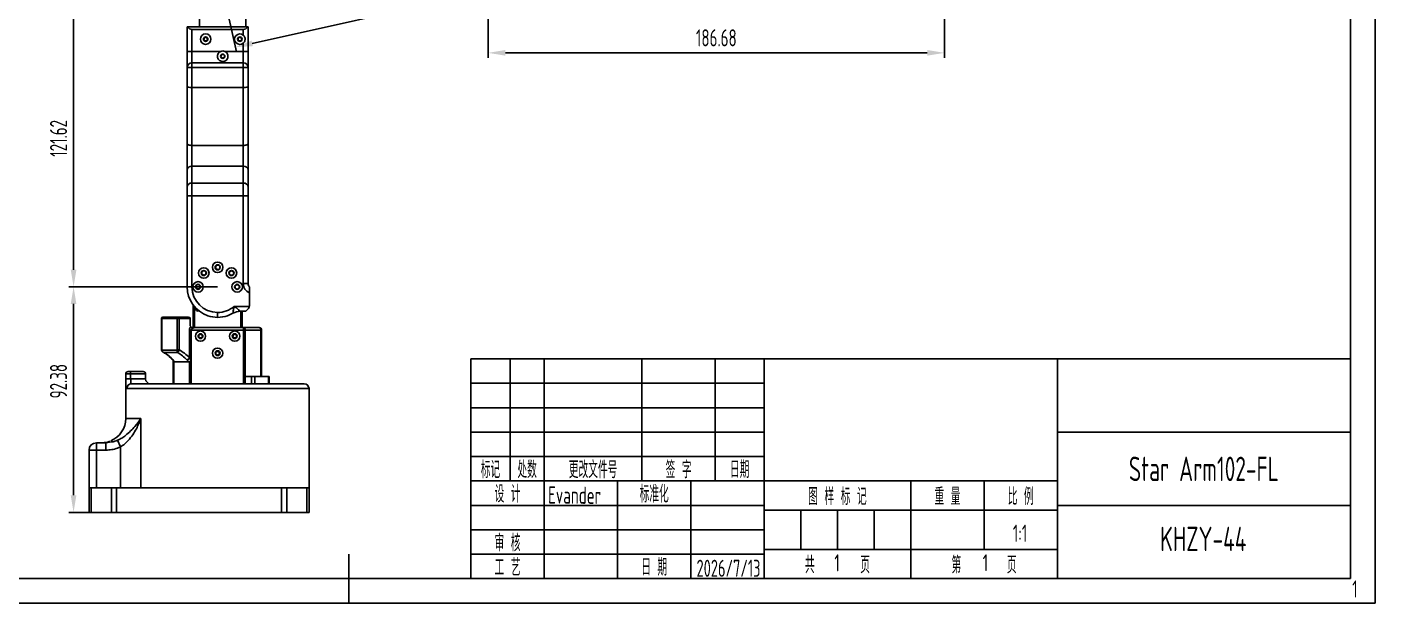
# Model space of a CAD drawing. Header units: millimetres. Extents: x 87 to 927, y 46 to 640.
# Drawn here: x 375 to 927, y 46 to 282 of the extents above; entities that cross this region are included whole.
import ezdxf
from ezdxf.enums import TextEntityAlignment as Align

# ---------------------------------------------------------------- set-up
doc = ezdxf.new("R2010")
doc.units = ezdxf.units.MM
doc.header["$PDSIZE"] = -1
for name, color, linetype in [('1轮廓实线层', 7, 'Continuous'), ('2细线层', 4, 'Continuous'), ('6文字层', 3, 'Continuous'), ('7标注层', 4, 'Continuous'), ('图框层', 7, 'Continuous')]:
    doc.layers.add(name, color=color, linetype=linetype)
doc.styles.add('PC_TEXTSTYLE', font='ISOCP.SHX', dxfattribs={"width": 0.707, "bigfont": 'GBCBIG.SHX'})
doc.dimstyles.new('GB_LINEAR', dxfattribs={"dimtxt": 3.5, "dimasz": 3.5, "dimexe": 1, "dimexo": 0, "dimgap": 1.5, "dimtad": 1, "dimdsep": 46, "dimtxsty": 'PC_TEXTSTYLE', "dimcen": 0, "dimclrd": 256, "dimclrt": 3, "dimadec": 0, "dimazin": 2, "dimtp": 0.1, "dimtm": 0.1, "dimtfac": 0.71, "dimtdec": 3, "dimtmove": 0, "dimatfit": 3, "dimfxl": 1, "dimtfill": 1, "dimarcsym": 0})

# ---------------------------------------------------------------- blocks, each defined once
blk = doc.blocks.new('ZwmFrameMain_A3^_^无分区图框^_^landscape')
at = {"layer": '1轮廓实线层'}
for p, q in [((390, 287), (390, 0)), ((185, -5), (185, 5)), ((0, 0), (390, 0))]:
    blk.add_line(p, q, dxfattribs=at)
at = {"layer": '2细线层'}
for p in [(395, 292), (-25, -5)]:
    blk.add_line(p, (395, -5), dxfattribs=at)
blk = doc.blocks.new('ZwmFrameMain_标题栏1')
at = {"layer": '1轮廓实线层'}
for p, q in [((-180, 0), (-180, 45)), ((0, 45), (-180, 45)), ((-172, 20), (-172, 45)), ((-165, 20), (-165, 45)), ((-145, 20), (-145, 45)), ((-130, 20), (-130, 45)), ((-120, 0), (-120, 45)), ((0, 0), (0, 45)), ((-60, 30), (0, 30)), ((-180, 20), (-60, 20)), ((-165, 0), (-165, 20)), ((-150, 0), (-150, 20)), ((-135, 0), (-135, 20)), ((-60, 15), (0, 15)), ((-180, 0), (0, 0))]:
    blk.add_line(p, q, dxfattribs=at)
at = {"layer": '1轮廓实线层', "color": 7}
for p, q in [((-60, 0), (-60, 45)), ((-180, 25), (-120, 25))]:
    blk.add_line(p, q, dxfattribs=at)
at = {"layer": '2细线层'}
for p, q in [((-180, 40), (-120, 40)), ((-180, 35), (-120, 35)), ((-180, 30), (-120, 30)), ((-90, 0), (-90, 20)), ((-75, 6), (-75, 20)), ((-180, 15), (-120, 15)), ((-120, 14), (-60, 14)), ((-112.5, 6), (-112.5, 14)), ((-105, 6), (-105, 14)), ((-97.5, 6), (-97.5, 14)), ((-180, 10), (-120, 10)), ((-120, 6), (-60, 6)), ((-180, 5), (-120, 5))]:
    blk.add_line(p, q, dxfattribs=at)
at = {"layer": '6文字层', "style": 'PC_TEXTSTYLE', "width": 0.667}
for s, p in [('标记', (-176, 22.5)), ('处数', (-168.5, 22.5)), (' 更改文件号 ', (-155, 22.5)), (' 签 字 ', (-137.5, 22.5)), (' 日期 ', (-125, 22.5)), (' 设 计 ', (-172.5, 17.51)), (' 标准化 ', (-142.5, 17.51)), (' 图 样 标 记 ', (-105, 17)), (' 重 量 ', (-82.5, 17)), (' 比 例 ', (-67.5, 17)), (' 审 核 ', (-172.5, 7.5)), (' 工 艺 ', (-172.5, 2.5)), (' 日 期 ', (-142.5, 2.5)), ('共       页', (-105, 3)), ('第       页', (-75, 3))]:
    blk.add_text(s, height=3.5, dxfattribs=at).set_placement(p, align=Align.MIDDLE)
at = {"layer": '6文字层', "style": 'PC_TEXTSTYLE', "flags": 8}
for tag, height, width, p, p2 in [('企业名称', 5, 3.445461, (-54.29, 34.82), (-5.27, 34.82)), ('产品名称或材料标记', 7, 1.034456, (-113.46, 28.64), (-66.42, 28.64)), ('图样名称', 5, 3.480264, (-54.79, 19.98), (-5.27, 19.98)), ('标准化', 3.5, 1.756036, (-133.83, 15.37), (-120.75, 15.37)), ('重量', 3.5, 2.448074, (-88.46, 7.54), (-76.55, 7.54)), ('比例', 3.5, 2.367734, (-73.35, 7.54), (-61.93, 7.54)), ('图样代号', 5, 3.489916, (-54.79, 5.63), (-5.52, 5.63)), ('审核', 3.5, 2.723972, (-163.99, 5.37), (-150.63, 5.37)), ('工艺', 3.5, 2.851598, (-164.21, 0.37), (-150.89, 0.37)), ('日期', 3.5, 2.733185, (-133.83, 0.37), (-120.75, 0.37)), ('共几页', 3.5, 0.953151, (-108.58, 1.48), (-101.56, 1.48))]:
    blk.add_attdef(tag, text='', height=height, dxfattribs=dict(at, width=width)).set_placement(p, p2, align=Align.FIT)
at = {"layer": '6文字层', "style": 'PC_TEXTSTYLE', "width": 9.901758, "flags": 8}
blk.add_attdef('设计', text='', height=3.5, rotation=359.5768, dxfattribs=at).set_placement((-164.23, 15.37), (-150.37, 15.27), align=Align.FIT)
at = {"layer": '6文字层', "color": 3, "style": 'PC_TEXTSTYLE', "width": 0.96618, "flags": 8}
blk.add_attdef('第几页', text='', height=3.5, dxfattribs=at).set_placement((-78.29, 1.5), (-71.16, 1.5), align=Align.FIT)
at = {"layer": '6文字层', "color": 0, "style": 'PC_TEXTSTYLE', "width": 0.715273, "flags": 8}
blk.add_attdef('图纸张数', text='', height=3.5, dxfattribs=at).set_placement((-2.66, -3.87), (4.46, -3.87), align=Align.FIT)
blk = doc.blocks.new('*D9')
at = {"layer": '7标注层', "color": 0, "lineweight": -2}
for p, q in [((453.23, 175.48), (392.28, 175.48)), ((467.98, 83.11), (392.28, 83.11))]:
    blk.add_line(p, q, dxfattribs=at)
at = {"layer": '7标注层', "lineweight": -2}
blk.add_line((394.28, 168.48), (394.28, 90.11), dxfattribs=at)
at = {"layer": '7标注层'}
for points in [[(395.44, 168.48), (393.11, 168.48), (394.28, 175.48)], [(393.11, 90.11), (395.44, 90.11), (394.28, 83.11)]]:
    blk.add_solid(points, dxfattribs=at)
at = {"layer": 'Defpoints', "color": 0}
for p in [(453.23, 175.48), (394.28, 83.11), (467.98, 83.11)]:
    blk.add_point(p, dxfattribs=at)
at = {"layer": '7标注层', "color": 3, "insert": (388.12, 136.86), "char_height": 7, "attachment_point": 5, "rotation": 90, "style": 'PC_TEXTSTYLE', "bg_fill": 3, "box_fill_scale": 1.1, "bg_fill_color": 257, "bg_fill_transparency": 0}
blk.add_mtext('92.38', dxfattribs=at)
blk = doc.blocks.new('*D10')
at = {"layer": '7标注层', "color": 0, "lineweight": -2}
for p, q in [((455.33, 297.1), (392.28, 297.1)), ((453.23, 175.48), (392.28, 175.48))]:
    blk.add_line(p, q, dxfattribs=at)
at = {"layer": '7标注层', "lineweight": -2}
blk.add_line((394.28, 182.48), (394.28, 290.1), dxfattribs=at)
at = {"layer": '7标注层'}
for points in [[(395.44, 290.1), (393.11, 290.1), (394.28, 297.1)], [(393.11, 182.48), (395.44, 182.48), (394.28, 175.48)]]:
    blk.add_solid(points, dxfattribs=at)
at = {"layer": 'Defpoints', "color": 0}
for p in [(394.28, 297.1), (455.33, 297.1), (453.23, 175.48)]:
    blk.add_point(p, dxfattribs=at)
at = {"layer": '7标注层', "color": 3, "insert": (388.13, 236.29), "char_height": 7, "attachment_point": 5, "rotation": 90, "style": 'PC_TEXTSTYLE', "bg_fill": 3, "box_fill_scale": 1.1, "bg_fill_color": 257, "bg_fill_transparency": 0}
blk.add_mtext('121.62', dxfattribs=at)
blk = doc.blocks.new('*D14')
at = {"layer": '7标注层', "color": 0, "lineweight": -2}
for p, q in [((563.98, 321.32), (563.98, 269.31)), ((750.66, 324.76), (750.66, 269.31))]:
    blk.add_line(p, q, dxfattribs=at)
at = {"layer": '7标注层', "lineweight": -2}
blk.add_line((570.98, 271.31), (743.66, 271.31), dxfattribs=at)
at = {"layer": '7标注层'}
for points in [[(570.98, 272.48), (570.98, 270.15), (563.98, 271.31)], [(743.66, 270.15), (743.66, 272.48), (750.66, 271.31)]]:
    blk.add_solid(points, dxfattribs=at)
at = {"layer": 'Defpoints', "color": 0}
for p in [(563.98, 321.32), (750.66, 324.76), (750.66, 271.31)]:
    blk.add_point(p, dxfattribs=at)
at = {"layer": '7标注层', "color": 3, "insert": (657.32, 277.46), "char_height": 7, "attachment_point": 5, "style": 'PC_TEXTSTYLE', "bg_fill": 3, "box_fill_scale": 1.1, "bg_fill_color": 257, "bg_fill_transparency": 0}
blk.add_mtext('186.68', dxfattribs=at)
blk = doc.blocks.new('*D15')
at = {"layer": '7标注层', "color": 0, "lineweight": -2}
for p, q in [((563.98, 321.32), (569.64, 295.94)), ((455.33, 297.1), (460.99, 271.72))]:
    blk.add_line(p, q, dxfattribs=at)
at = {"layer": '7标注层', "lineweight": -2}
blk.add_line((467.38, 275.19), (562.37, 296.37), dxfattribs=at)
at = {"layer": '7标注层'}
for points in [[(562.63, 295.23), (562.12, 297.51), (569.21, 297.89)], [(467.13, 276.33), (467.64, 274.06), (460.55, 273.67)]]:
    blk.add_solid(points, dxfattribs=at)
at = {"layer": 'Defpoints', "color": 0}
for p in [(563.98, 321.32), (455.33, 297.1), (569.21, 297.89)]:
    blk.add_point(p, dxfattribs=at)
at = {"layer": '7标注层', "color": 3, "insert": (513.54, 291.78), "char_height": 7, "attachment_point": 5, "rotation": 12.5661, "style": 'PC_TEXTSTYLE', "bg_fill": 3, "box_fill_scale": 1.1, "bg_fill_color": 257, "bg_fill_transparency": 0}
blk.add_mtext('111.32', dxfattribs=at)

msp = doc.modelspace()

# ---------------------------------------------------------------- linework, layer by layer
at = {"color": 7, "linetype": 'Continuous', "lineweight": 25}
for p, q in [((445.83, 281.922), (445.83, 288.973)), ((464.83, 288.973), (464.83, 281.922)), ((440.73, 281.922), (440.998, 281.922)), ((440.73, 271.913), (440.73, 281.922)), ((440.998, 281.922), (465.462, 281.922)), ((465.462, 281.922), (465.73, 281.922)), ((465.73, 281.922), (465.73, 271.913)), ((442.73, 280.922), (442.73, 271.913)), ((463.73, 280.922), (442.73, 280.922)), ((463.73, 278.554), (463.73, 280.922)), ((442.73, 271.913), (440.73, 271.913)), ((440.73, 265.301), (440.73, 271.913)), ((442.73, 271.913), (442.73, 267.19)), ((442.73, 271.913), (454.518, 271.913)), ((456.143, 271.913), (463.73, 271.913)), ((463.73, 271.913), (463.73, 275.29)), ((463.73, 267.19), (463.73, 271.913)), ((463.73, 271.913), (465.73, 271.913)), ((465.73, 271.913), (465.73, 265.301)), ((442.73, 265.301), (440.73, 265.301)), ((440.73, 257.652), (440.73, 265.301)), ((442.73, 267.19), (463.73, 267.19)), ((442.73, 267.19), (442.73, 265.301)), ((463.73, 265.301), (442.73, 265.301)), ((442.73, 265.301), (442.73, 257.062)), ((463.73, 267.19), (463.73, 265.301)), ((465.73, 265.301), (463.73, 265.301)), ((463.73, 257.062), (463.73, 265.301)), ((465.73, 265.301), (465.73, 257.652)), ((440.73, 234.466), (440.73, 257.652)), ((463.73, 257.062), (442.73, 257.062)), ((442.73, 257.062), (442.73, 233.38)), ((463.73, 233.38), (463.73, 257.062)), ((465.73, 257.652), (465.73, 234.466)), ((440.73, 223.196), (440.73, 234.466)), ((442.73, 233.38), (463.73, 233.38)), ((442.73, 233.38), (442.73, 224.928)), ((463.73, 224.928), (463.73, 233.38)), ((465.73, 234.466), (465.73, 223.196)), ((440.73, 216.26), (440.73, 223.196)), ((442.73, 224.928), (442.73, 217.992)), ((463.73, 224.928), (442.73, 224.928)), ((463.73, 217.992), (463.73, 224.928)), ((465.73, 223.196), (465.73, 216.26)), ((440.73, 212.796), (440.73, 216.26)), ((442.73, 217.992), (442.73, 212.796)), ((442.73, 217.992), (463.73, 217.992)), ((463.73, 212.796), (463.73, 217.992)), ((465.73, 216.26), (465.73, 212.796)), ((440.73, 212.796), (442.73, 212.796)), ((440.73, 175.482), (440.73, 212.796)), ((463.73, 212.796), (442.73, 212.796)), ((442.73, 212.796), (442.73, 175.482)), ((465.73, 212.796), (463.73, 212.796)), ((463.73, 176.805), (463.73, 212.796)), ((465.73, 212.796), (465.73, 176.805)), ((465.73, 176.805), (463.73, 176.805)), ((440.73, 175.482), (442.73, 175.482)), ((466.23, 167.81), (466.23, 173.097)), ((443.23, 158.807), (443.23, 167.982)), ((443.73, 158.807), (443.73, 167.358)), ((460.031, 167.482), (466.203, 167.482)), ((465.645, 166.396), (464.73, 165.482)), ((430.288, 162.507), (430.288, 149.693)), ((436.727, 162.507), (430.434, 162.507)), ((430.434, 162.507), (430.434, 149.693)), ((430.788, 163.007), (437.081, 163.007)), ((436.727, 162.507), (437.434, 162.507)), ((436.727, 149.693), (436.727, 162.507)), ((437.081, 163.007), (441.323, 163.007)), ((437.434, 162.507), (437.434, 149.693)), ((442.03, 162.507), (437.434, 162.507)), ((442.03, 162.507), (442.03, 159.785)), ((453.23, 162.982), (453.23, 164.982)), ((464.73, 165.482), (462.517, 165.482)), ((462.73, 165.482), (462.73, 158.807)), ((463.23, 165.482), (463.23, 158.807)), ((441.738, 146.405), (441.738, 157.807)), ((441.738, 157.807), (442.445, 157.807)), ((442.445, 157.807), (442.445, 145.202)), ((463.816, 157.807), (442.445, 157.807)), ((442.62, 158.807), (463.816, 158.807)), ((463.816, 157.807), (463.816, 158.807)), ((463.816, 158.807), (470.23, 158.807)), ((463.816, 157.807), (464.523, 157.807)), ((463.816, 138.807), (463.816, 157.807)), ((464.523, 157.807), (464.523, 138.807)), ((470.938, 157.807), (464.523, 157.807)), ((470.938, 138.807), (470.938, 157.807)), ((470.938, 157.807), (471.23, 157.807)), ((471.23, 157.807), (471.23, 155.748)), ((430.434, 149.693), (430.455, 149.515)), ((430.455, 149.515), (436.706, 149.515)), ((436.706, 149.515), (436.727, 149.693)), ((436.727, 149.693), (437.434, 149.693)), ((437.434, 149.693), (437.354, 149.356)), ((430.931, 148.672), (430.937, 148.669)), ((436.835, 148.578), (431.249, 148.578)), ((435.03, 135.807), (435.03, 145.202)), ((435.323, 144.803), (435.323, 135.807)), ((435.514, 144.76), (435.323, 144.803)), ((441.547, 144.76), (435.514, 144.76)), ((441.738, 144.803), (441.547, 144.76)), ((441.738, 135.807), (441.738, 144.803)), ((442.445, 145.202), (442.445, 135.807)), ((471.23, 148.866), (471.23, 138.807)), ((415.63, 139.807), (415.63, 121.607)), ((415.645, 137.807), (415.645, 139.807)), ((417.644, 139.807), (415.645, 139.807)), ((416.63, 140.807), (416.645, 140.807)), ((416.645, 140.807), (417.644, 140.807)), ((417.644, 140.807), (422.751, 140.807)), ((417.644, 139.807), (417.644, 140.807)), ((417.644, 139.807), (417.644, 137.807)), ((423.751, 139.807), (417.644, 139.807)), ((423.751, 139.807), (423.751, 137.807)), ((463.816, 135.807), (463.816, 138.807)), ((463.816, 138.807), (464.523, 138.807)), ((464.523, 138.807), (464.523, 135.807)), ((467.059, 138.807), (464.523, 138.807)), ((467.059, 135.807), (467.059, 138.807)), ((467.059, 138.807), (468.473, 138.807)), ((468.473, 138.807), (468.473, 135.807)), ((474.059, 138.807), (468.473, 138.807)), ((474.059, 135.807), (474.059, 138.807)), ((474.059, 138.807), (474.352, 138.807)), ((474.352, 135.807), (474.352, 138.807)), ((415.645, 137.807), (417.644, 137.807)), ((417.644, 137.807), (423.751, 137.807)), ((417.984, 135.807), (488.63, 135.807)), ((490.63, 93.107), (490.63, 133.807)), ((421.851, 121.607), (421.851, 93.107)), ((403.63, 108.607), (403.63, 111.607)), ((403.63, 111.607), (407.501, 111.607)), ((407.501, 111.607), (409.749, 111.98)), ((407.501, 108.607), (407.501, 111.607)), ((413.51, 109.942), (412.253, 112.634)), ((400.63, 93.107), (400.63, 108.607)), ((403.63, 108.607), (400.63, 108.607)), ((403.63, 108.607), (403.63, 93.107)), ((407.501, 108.607), (403.63, 108.607)), ((413.51, 93.107), (413.51, 109.942)), ((400.63, 83.107), (400.63, 93.107)), ((400.63, 93.107), (401.509, 93.107)), ((401.509, 93.107), (401.509, 83.107)), ((401.509, 93.107), (409.752, 93.107)), ((409.752, 83.107), (409.752, 93.107)), ((409.752, 93.107), (411.873, 93.107)), ((411.873, 93.107), (411.873, 83.107)), ((479.388, 93.107), (411.873, 93.107)), ((479.388, 83.107), (479.388, 93.107)), ((479.388, 93.107), (481.509, 93.107)), ((481.509, 93.107), (481.509, 83.107)), ((481.509, 93.107), (489.752, 93.107)), ((489.752, 83.107), (489.752, 93.107)), ((489.752, 93.107), (490.63, 93.107)), ((490.63, 93.107), (490.63, 83.107)), ((401.509, 83.107), (400.63, 83.107)), ((409.752, 83.107), (401.509, 83.107)), ((411.873, 83.107), (409.752, 83.107)), ((479.388, 83.107), (411.873, 83.107)), ((481.509, 83.107), (479.388, 83.107)), ((489.752, 83.107), (481.509, 83.107)), ((490.63, 83.107), (489.752, 83.107))]:
    msp.add_line(p, q, dxfattribs=at)
at = {"color": 8, "linetype": 'Continuous', "lineweight": 25}
for p, q in [((430.288, 162.507), (430.434, 162.507)), ((430.288, 149.693), (430.434, 149.693)), ((415.645, 139.807), (415.63, 139.807)), ((490.63, 133.807), (416.004, 133.807)), ((415.63, 121.607), (421.851, 121.607))]:
    msp.add_line(p, q, dxfattribs=at)
at = {"color": 7, "linetype": 'Continuous', "lineweight": 25, "flags": 128}
for points in [[(440.73, 234.466), (440.769, 234.254), (440.883, 234.05), (441.067, 233.862), (441.316, 233.698), (441.619, 233.563), (441.965, 233.463), (442.34, 233.401), (442.73, 233.38)], [(465.73, 234.466), (465.692, 234.254), (465.578, 234.05), (465.393, 233.862), (465.145, 233.698), (464.842, 233.563), (464.496, 233.463), (464.121, 233.401), (463.73, 233.38)], [(445.23, 165.557), (445.517, 165.614), (445.543, 165.625)]]:
    msp.add_lwpolyline(points, dxfattribs=at)
at = {"color": 8, "linetype": 'Continuous', "lineweight": 25, "flags": 128}
msp.add_lwpolyline([(430.455, 149.515), (430.4, 149.486), (430.359, 149.458), (430.332, 149.432), (430.322, 149.408), (430.322, 149.398)], dxfattribs=at)
at = {"color": 7, "linetype": 'Continuous', "lineweight": 25}
for centre, radius in [((448.33, 276.922), 2.15), ((448.33, 276.922), 0.9), ((462.33, 276.922), 0.9), ((455.33, 269.922), 0.9), ((447.574, 181.139), 2.15), ((447.574, 181.139), 1.05), ((453.23, 183.482), 2.15), ((453.23, 183.482), 1.05), ((458.887, 181.139), 2.15), ((458.887, 181.139), 1.05), ((445.23, 175.482), 2.15), ((461.23, 175.482), 2.15), ((445.23, 175.482), 1.05), ((461.23, 175.482), 1.05), ((446.23, 155.307), 2.1), ((446.23, 155.307), 1), ((460.23, 155.307), 2.1), ((460.23, 155.307), 1), ((453.23, 148.307), 2.1), ((453.23, 148.307), 1)]:
    msp.add_circle(centre, radius, dxfattribs=at)
for centre, radius, start, end in [((442.73, 282.922), 2, 210, 270), ((463.73, 282.922), 2, 270, 330), ((448.33, 276.922), 0.75, 90, 270), ((448.33, 276.922), 0.75, 270, 90), ((462.33, 276.922), 2.15, 49.37067, 310.62933), ((462.33, 276.922), 0.75, 90, 270), ((462.33, 276.922), 0.75, 270, 90), ((455.33, 269.922), 2.15, 67.80451, 112.19549), ((455.33, 269.922), 0.75, 90, 270), ((455.33, 269.922), 0.75, 270, 90), ((442.676, 265.244), 1.947, 88.41119, 178.31776), ((463.784, 265.244), 1.947, 1.68224, 91.58881), ((442.605, 223.051), 1.881, 86.18874, 175.59805), ((463.855, 223.051), 1.881, 4.40195, 93.81126), ((442.605, 216.116), 1.881, 86.18874, 175.59805), ((463.855, 216.116), 1.881, 4.40195, 93.81126), ((447.604, 181.169), 0.9, 359.68921, 179.68921), ((453.274, 183.482), 0.9, 89.68921, 269.68921), ((453.274, 183.482), 0.9, 269.68921, 89.68921), ((447.604, 181.169), 0.9, 179.68921, 359.68921), ((458.918, 181.108), 0.9, 359.68921, 179.68921), ((458.918, 181.108), 0.9, 179.68921, 359.68921), ((467.73, 176.805), 4, 180, 247.97569), ((467.73, 176.805), 2, 180, 221.40962), ((453.23, 175.482), 12.5, 180, 251.33708), ((453.23, 175.482), 10.5, 180, 270), ((445.231, 175.525), 0.9, 89.68921, 269.68921), ((445.231, 175.525), 0.9, 269.68921, 89.68921), ((461.23, 175.438), 0.9, 89.68921, 269.68921), ((461.23, 175.438), 0.9, 269.68921, 89.68921), ((445.23, 166.307), 0.75, 163.18913, 270), ((453.23, 175.482), 10.5, 270, 310.36759), ((464.23, 167.81), 2, 350.54845, 0), ((430.788, 162.507), 0.5, 90, 180), ((430.876, 162.569), 0.446, 101.42175, 188.04947), ((437.169, 162.569), 0.446, 101.42175, 188.04947), ((436.992, 162.569), 0.446, 351.95053, 78.57825), ((453.23, 175.482), 12.5, 251.33708, 270), ((453.23, 175.482), 12.5, 270, 288.66292), ((453.23, 175.482), 12.5, 288.66292, 300.13272), ((462.517, 159.482), 6, 90, 120.13272), ((443.738, 157.807), 2, 139.52148, 180), ((446.23, 155.307), 0.75, 90, 270), ((446.23, 155.307), 0.75, 270, 90), ((460.23, 155.307), 0.75, 90, 270), ((460.23, 155.307), 0.75, 270, 90), ((463.639, 157.932), 0.893, 351.95053, 78.57825), ((470.054, 157.932), 0.893, 351.95053, 78.57825), ((470.23, 157.807), 1, 0, 90), ((437.475, 151.243), 1.891, 246.01539, 266.32715), ((431.072, 136.907), 14.281, 41.68484, 63.54507), ((453.23, 148.307), 0.75, 90, 270), ((453.23, 148.307), 0.75, 270, 90), ((424.739, 136.44), 13.773, 41.77361, 61.79273), ((430.325, 136.44), 13.773, 41.77361, 61.79273), ((440.412, 147.102), 1.498, 277.07681, 332.27759), ((416.63, 139.807), 1, 90, 180), ((416.645, 139.807), 1, 90.01137, 180.01137), ((422.751, 139.807), 1, 0, 90), ((417.994, 133.817), 1.99, 90.28844, 180.28556), ((425.751, 137.807), 2, 180, 270), ((488.63, 133.807), 2, 0, 90), ((405.63, 121.607), 10, 292.56918, 0), ((403.63, 108.607), 3, 90, 180)]:
    msp.add_arc(centre, radius, start, end, dxfattribs=at)
at = {"color": 8, "linetype": 'Continuous', "lineweight": 25}
msp.add_arc((434.987, 146.013), 0.398, 225.16715, 273.41548, dxfattribs=at)
at = {"color": 7, "linetype": 'Continuous', "lineweight": 25}
for centre, major_axis, ratio, start_param, end_param in [((442.73, 257.652), (2, 0), 0.2949617, 3.1415927, 4.712389), ((463.73, 257.652), (2, 0), 0.2949617, 4.712389, 6.2831853), ((441.323, 162.507), (-0.707, 0), 0.7071068, 3.1415927, 4.712389), ((442.445, 157.807), (2, 0), 0.5, 1.0471976, 1.5707963), ((444.445, 157.807), (2, 0), 0.5, 2.0943951, 3.1415927)]:
    msp.add_ellipse(centre, major_axis=major_axis, ratio=ratio, start_param=start_param, end_param=end_param, dxfattribs=at)
for points, knots in [([(463.73, 275.29), (463.894, 275.46), (464.22, 275.8), (464.472, 276.476), (464.503, 277.189), (464.3, 277.87), (464, 278.31), (463.777, 278.511), (463.73, 278.554)], [0, 0, 0, 0, 0.18973169, 0.37889741, 0.57464951, 0.757054, 0.94863177, 1, 1, 1, 1]), ([(454.518, 271.913), (454.307, 271.802), (453.885, 271.58), (453.437, 271.014), (453.192, 270.37), (453.159, 269.703), (453.326, 269.048), (453.72, 268.428), (454.256, 268.017), (454.827, 267.815), (455.285, 267.757), (455.763, 267.797), (456.312, 267.974), (456.853, 268.347), (457.29, 268.937), (457.504, 269.646), (457.471, 270.388), (457.202, 271.055), (456.743, 271.602), (456.34, 271.81), (456.143, 271.913)], [0, 0, 0, 0, 0.055109, 0.1102701, 0.1640365, 0.2174299, 0.2752157, 0.3428593, 0.4230133, 0.4629495, 0.4965917, 0.5303301, 0.573175, 0.6407046, 0.7119593, 0.7799243, 0.8374036, 0.8950661, 0.9484942, 1, 1, 1, 1]), ([(466.23, 175.482), (466.23, 175.458), (466.23, 175.41), (466.23, 175.05), (466.23, 174.484), (466.23, 173.769), (466.23, 173.289), (466.23, 173.097)], [0, 0, 0, 0, 0.1632005, 0.3248156, 0.5761534, 0.8300926, 1, 1, 1, 1]), ([(459.505, 164.671), (459.506, 164.671), (459.506, 164.675), (459.513, 164.74), (459.534, 164.935), (459.564, 165.186), (459.645, 165.749), (459.754, 166.35), (459.879, 166.899), (459.959, 167.213), (460.002, 167.377), (460.026, 167.462), (460.03, 167.479), (460.031, 167.482)], [0, 0, 0, 0, 0.0216411, 0.1828965, 0.1938047, 0.3754519, 0.4915423, 0.7361306, 0.8659688, 0.9317061, 0.9868541, 0.9976118, 1, 1, 1, 1]), ([(460.031, 167.482), (460.034, 167.48), (460.048, 167.47), (460.124, 167.418), (460.271, 167.316), (460.548, 167.118), (461.039, 166.753), (461.562, 166.329), (462.057, 165.902), (462.309, 165.674), (462.467, 165.529), (462.514, 165.485), (462.517, 165.482), (462.517, 165.482)], [0, 0, 0, 0, 0.0022363, 0.0125618, 0.0669626, 0.1315351, 0.2593912, 0.5139178, 0.6342381, 0.8158313, 0.862724, 0.9797432, 1, 1, 1, 1]), ([(465.645, 166.396), (465.768, 166.541), (465.997, 166.809), (466.152, 167.214), (466.194, 167.434), (466.203, 167.482)], [0, 0, 0, 0, 0.47845, 0.8854671, 1, 1, 1, 1]), ([(442.216, 159.105), (442.168, 159.197), (442.072, 159.38), (442.033, 159.63), (442.031, 159.764), (442.03, 159.785)], [0, 0, 0, 0, 0.4568859, 0.9137309, 1, 1, 1, 1]), ([(443.445, 158.673), (443.443, 158.673), (443.346, 158.673), (443.075, 158.685), (442.714, 158.753), (442.387, 158.904), (442.273, 159.038), (442.216, 159.105)], [0, 0, 0, 0, 0.0038407, 0.2070504, 0.582383, 0.7904083, 1, 1, 1, 1]), ([(471.23, 155.748), (471.218, 155.088), (471.19, 153.624), (471.177, 151.306), (471.212, 149.684), (471.23, 148.866)], [0, 0, 0, 0, 0.28959654, 0.6417152, 1, 1, 1, 1]), ([(430.288, 149.724), (430.288, 149.693), (430.287, 149.571), (430.313, 149.451), (430.332, 149.361)], [0, 0, 0, 0, 0.2490321, 1, 1, 1, 1]), ([(430.337, 149.402), (430.345, 149.353), (430.369, 149.209), (430.521, 148.992), (430.714, 148.795), (430.874, 148.723), (430.931, 148.697)], [0, 0, 0, 0, 0.1514568, 0.4559857, 0.8047297, 1, 1, 1, 1]), ([(431.249, 148.578), (431.247, 148.578), (431.241, 148.58), (431.231, 148.584), (431.214, 148.59), (431.184, 148.602), (431.149, 148.617), (431.082, 148.647), (430.944, 148.724), (430.731, 148.897), (430.528, 149.18), (430.478, 149.41), (430.455, 149.515)], [0, 0, 0, 0, 0.0048741, 0.0140349, 0.0261658, 0.0488219, 0.0913576, 0.116315, 0.222082, 0.4633287, 0.7527031, 1, 1, 1, 1]), ([(436.835, 148.578), (436.834, 148.578), (436.832, 148.58), (436.829, 148.584), (436.824, 148.59), (436.815, 148.602), (436.806, 148.617), (436.787, 148.647), (436.751, 148.724), (436.704, 148.897), (436.678, 149.18), (436.697, 149.41), (436.706, 149.515)], [0, 0, 0, 0, 0.0048741, 0.0140349, 0.0261658, 0.0488219, 0.0913576, 0.116315, 0.222082, 0.4633287, 0.7527031, 1, 1, 1, 1]), ([(436.835, 148.578), (436.835, 148.578), (436.836, 148.578), (436.837, 148.579), (436.839, 148.579), (436.842, 148.581), (436.849, 148.584), (436.861, 148.59), (436.875, 148.599), (436.904, 148.619), (436.967, 148.67), (437.082, 148.804), (437.228, 149.044), (437.314, 149.257), (437.354, 149.356)], [0, 0, 0, 0, 0.0048874, 0.0053973, 0.0076678, 0.014226, 0.0263992, 0.0490265, 0.0912899, 0.1186062, 0.2251469, 0.4631553, 0.7526615, 1, 1, 1, 1]), ([(430.937, 148.669), (431.12, 148.575), (431.832, 148.207), (432.995, 147.388), (434.05, 146.438), (434.591, 145.855), (434.705, 145.732)], [0, 0, 0, 0, 0.1365612, 0.5315007, 0.9016628, 1, 1, 1, 1]), ([(434.616, 145.824), (434.684, 145.751), (434.868, 145.553), (435.01, 145.318), (435.028, 145.172), (435.031, 145.201), (435.031, 145.203)], [0, 0, 0, 0, 0.2448302, 0.6654441, 0.9686685, 1, 1, 1, 1]), ([(435.011, 145.616), (435.171, 145.413), (435.4, 145.123), (435.488, 144.844), (435.514, 144.76)], [0, 0, 0, 0, 0.6982949, 1, 1, 1, 1]), ([(435.323, 144.803), (435.249, 144.851), (435.1, 144.945), (435.039, 145.092), (435.03, 145.179), (435.03, 145.2), (435.03, 145.202)], [0, 0, 0, 0, 0.4304108, 0.8590016, 0.9919634, 1, 1, 1, 1]), ([(441.547, 144.76), (441.439, 144.844), (441.079, 145.123), (440.795, 145.413), (440.596, 145.616)], [0, 0, 0, 0, 0.3017051, 1, 1, 1, 1]), ([(441.738, 146.405), (441.84, 146.193), (442.038, 145.785), (442.313, 145.391), (442.445, 145.202)], [0, 0, 0, 0, 0.5199499, 1, 1, 1, 1]), ([(442.445, 145.202), (442.443, 145.2), (442.407, 145.179), (442.265, 145.092), (442.013, 144.945), (441.829, 144.851), (441.738, 144.803)], [0, 0, 0, 0, 0.0080366, 0.1409984, 0.5695892, 1, 1, 1, 1]), ([(416.004, 133.807), (415.962, 133.827), (415.857, 133.876), (415.745, 134.352), (415.676, 135.251), (415.649, 136.451), (415.646, 137.356), (415.645, 137.807)], [0, 0, 0, 0, 0.1484049, 0.3660675, 0.580627, 0.7915531, 1, 1, 1, 1]), ([(417.644, 137.807), (417.646, 137.582), (417.648, 137.133), (417.674, 136.533), (417.738, 136.081), (417.845, 135.841), (417.944, 135.817), (417.984, 135.807)], [0, 0, 0, 0, 0.2125281, 0.4251955, 0.6383418, 0.8529817, 1, 1, 1, 1]), ([(412.253, 112.634), (412.854, 112.937), (414.059, 113.543), (415.88, 114.848), (417.696, 116.451), (419.825, 118.772), (421.123, 120.511), (421.848, 121.602), (421.851, 121.607)], [0, 0, 0, 0, 0.1334054, 0.267299, 0.465392, 0.6639444, 0.9986276, 1, 1, 1, 1]), ([(421.851, 121.607), (421.848, 121.6), (421.589, 120.884), (421.02, 119.46), (419.93, 117.216), (418.545, 114.888), (416.921, 112.807), (415.239, 111.121), (414.086, 110.334), (413.51, 109.942)], [0, 0, 0, 0, 0.0014838, 0.1671463, 0.3317083, 0.5302188, 0.7283351, 0.8643789, 1, 1, 1, 1]), ([(405.631, 111.607), (406.033, 111.619), (407.226, 111.655), (408.371, 112.006), (409.13, 112.239)], [0, 0, 0, 0, 0.3373635, 1, 1, 1, 1]), ([(413.51, 109.942), (413.078, 109.756), (411.923, 109.26), (409.908, 108.73), (408.311, 108.648), (407.501, 108.607)], [0, 0, 0, 0, 0.22749527, 0.60823702, 1, 1, 1, 1])]:
    msp.add_open_spline(points, degree=3, knots=knots, dxfattribs=at)
at = {"color": 8, "linetype": 'Continuous', "lineweight": 25}
for points, knots in [([(431.249, 148.578), (431.247, 148.578), (431.245, 148.578), (431.242, 148.579), (431.238, 148.579), (431.229, 148.581), (431.213, 148.584), (431.182, 148.59), (431.146, 148.599), (431.077, 148.619), (431.002, 148.642), (430.948, 148.678), (430.928, 148.691)], [0, 0, 0, 0, 0.0172461, 0.0190454, 0.0270571, 0.0501989, 0.0931544, 0.1729986, 0.3221325, 0.4185231, 0.7944709, 1, 1, 1, 1]), ([(409.749, 111.98), (410.246, 112.033), (411.116, 112.125), (411.912, 112.481), (412.253, 112.634)], [0, 0, 0, 0, 0.5714914, 1, 1, 1, 1])]:
    msp.add_open_spline(points, degree=3, knots=knots, dxfattribs=at)

# ---------------------------------------------------------------- block references
at = {"layer": '图框层', "xscale": 2, "yscale": 2, "zscale": 2}
msp.add_blockref('ZwmFrameMain_A3^_^无分区图框^_^landscape', (136.883, 55.982), dxfattribs=at)
at = {"layer": '图框层'}
ref = msp.add_blockref('ZwmFrameMain_标题栏1', (916.883, 55.982), dxfattribs=dict(at, xscale=2, yscale=2, zscale=2))
ref.add_attrib('设计', 'Evander', (588.426, 86.725), dxfattribs={"layer": '6文字层', "height": 7, "rotation": 359.57685, "style": 'PC_TEXTSTYLE', "width": 0.707})
ref.add_attrib('日期', '2026/7/13', dxfattribs={"layer": '6文字层', "height": 7, "style": 'PC_TEXTSTYLE', "width": 0.628241}).set_placement((649.213, 56.725), (675.379, 56.725), align=Align.FIT)
ref.add_attrib('共几页', '1', dxfattribs={"layer": '6文字层', "height": 7, "style": 'PC_TEXTSTYLE', "width": 0.707}).set_placement((706.744, 58.934), align=Align.CENTER)
ref.add_attrib('图样名称', 'Star Arm102-FL', dxfattribs={"layer": '6文字层', "height": 10, "style": 'PC_TEXTSTYLE', "width": 0.707}).set_placement((856.83, 95.937), align=Align.CENTER)
ref.add_attrib('图样代号', 'KHZY-44', dxfattribs={"layer": '6文字层', "height": 10, "style": 'PC_TEXTSTYLE', "width": 0.707}).set_placement((856.582, 67.243), align=Align.CENTER)
ref.add_attrib('比例', '1:1', dxfattribs={"layer": '6文字层', "height": 7, "style": 'PC_TEXTSTYLE', "width": 0.707}).set_placement((781.6, 71.067), align=Align.CENTER)
ref.add_attrib('第几页', '1', dxfattribs={"layer": '6文字层', "color": 3, "height": 7, "style": 'PC_TEXTSTYLE', "width": 0.707}).set_placement((767.434, 58.986), align=Align.CENTER)
ref.add_attrib('图纸张数', '1', dxfattribs={"layer": '6文字层', "color": 0, "height": 7, "style": 'PC_TEXTSTYLE', "width": 0.707}).set_placement((918.682, 48.237), align=Align.CENTER)

# ---------------------------------------------------------------- next in the draw order: dimensions: what is measured, and where the dimension line sits
at = {"layer": '7标注层'}
dim = msp.add_linear_dim(base=(750.664, 271.313), p1=(563.984, 321.317), p2=(750.664, 324.762), dimstyle='GB_LINEAR', override={"dimscale": 2, "dimgap": 1.5, "dimtad": 1, "dimjust": 0, "dimdec": 2, "dimlfac": 1, "dimse1": 0, "dimse2": 0, "dimsd1": 0, "dimsd2": 0, "dimclrd": 256, "dimclre": 0, "dimtofl": 1, "dimtvp": 0.1}, dxfattribs=at)
dim.commit()
dim.dimension.update_dxf_attribs({"geometry": '*D14', "text_midpoint": (657.324, 277.463)})
dim = msp.add_linear_dim(base=(394.275167883, 83.106773283), p1=(453.230401286, 175.481773283), p2=(467.975698192, 83.106773283), angle=90, dimstyle='GB_LINEAR', override={"dimscale": 2, "dimgap": 1.5, "dimtad": 1, "dimjust": 0, "dimdec": 2, "dimlfac": 1, "dimse1": 0, "dimse2": 0, "dimsd1": 0, "dimsd2": 0, "dimclrd": 256, "dimclre": 0, "dimtofl": 1, "dimtvp": 0.1}, dxfattribs=at)
dim.commit()
dim.dimension.update_dxf_attribs({"geometry": '*D9', "text_midpoint": (394.275167883, 136.858445131), "dimtype": 160})

# ---------------------------------------------------------------- next in the draw order: dimensions: what is measured, and where the dimension line sits
dim = msp.add_linear_dim(base=(394.2752, 297.0971), p1=(453.2304, 175.4818), p2=(455.3304, 297.0971), angle=90, dimstyle='GB_LINEAR', override={"dimscale": 2, "dimgap": 1.5, "dimtad": 1, "dimjust": 0, "dimdec": 2, "dimlfac": 1, "dimse1": 0, "dimse2": 0, "dimsd1": 0, "dimsd2": 0, "dimclrd": 256, "dimclre": 0, "dimtofl": 1, "dimtvp": 0.1}, dxfattribs=at)
dim.commit()
dim.dimension.update_dxf_attribs({"geometry": '*D10', "text_midpoint": (388.1252, 236.2894)})

# ---------------------------------------------------------------- next in the draw order: dimensions: what is measured, and where the dimension line sits
dim = msp.add_aligned_dim(p1=(455.33, 297.097), p2=(563.984, 321.317), distance=-24, dimstyle='GB_LINEAR', override={"dimscale": 2, "dimgap": 1.5, "dimtad": 1, "dimjust": 0, "dimdec": 2, "dimlfac": 1, "dimse1": 0, "dimse2": 0, "dimsd1": 0, "dimsd2": 0, "dimclrd": 256, "dimclre": 0, "dimtofl": 1, "dimtvp": 0.1}, dxfattribs=at)
dim.commit()
dim.dimension.update_dxf_attribs({"geometry": '*D15', "text_midpoint": (513.541, 291.784)})

doc.saveas('drawing.dxf')
